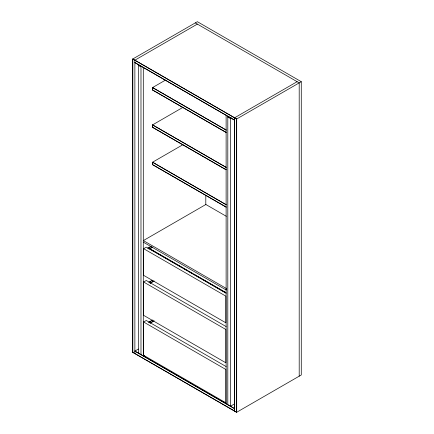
<?xml version="1.0" encoding="UTF-8"?>
<svg xmlns="http://www.w3.org/2000/svg" width="434" height="434" viewBox="0 0 434 434"><rect width="100%" height="100%" fill="white"/><g stroke="black" fill="none" stroke-linecap="round" stroke-linejoin="round"><path stroke-width="0.65" d="M132.723 59.024L197.372 21.7L301.277 81.69L301.277 374.976L236.628 412.3L132.723 352.31L132.723 59.024L236.628 119.014L301.277 81.69M134.8 60.228L197.372 24.098M226.087 132.446L152.535 89.979L152.535 87.581L165.479 80.106M152.535 89.979L226.157 132.408M226.087 169.775L152.535 127.308L152.535 124.911L183.039 107.296M152.535 127.308L226.157 169.732M227.807 404.727L227.807 117.044L228.973 116.366M226.087 207.099L152.535 164.638L152.535 162.235L183.039 144.62M227.807 117.044L230.459 118.574L231.631 117.902M152.535 164.638L226.157 207.061M297.122 81.69L234.55 117.815L234.55 411.101L234.62 117.777M143.643 248.687L225.843 296.145L225.843 322.809L143.643 275.351L143.643 248.687L146.296 247.158L226.152 293.259M147.576 248.286L151.081 246.257M148.743 247.874L151.081 246.528M148.96 249.083L152.47 247.06M150.131 248.677L152.47 247.326M143.643 282.013L225.843 329.477L225.843 362.802L143.643 315.344L143.643 282.013L146.296 280.483L226.152 326.585M148.743 282.268L152.253 280.245M149.914 281.861L151.081 281.189M150.131 283.071L153.636 281.042M150.131 283.337L154.222 280.972M143.643 322.012L225.843 369.47L225.843 402.795L143.643 355.337L143.643 322.012L146.296 320.476L226.152 366.578M148.743 322.261L152.253 320.238M148.743 322.343L152.839 319.983M150.131 323.064L153.636 321.041M150.131 323.146L154.222 320.78M132.723 352.31L236.698 412.262L236.698 118.976L132.793 58.986L132.793 352.272M138.375 349.05L134.8 351.111L234.62 408.66L134.871 351.073M134.871 353.471L134.871 60.185M144.462 355.262L143.296 355.934L143.296 67.449M234.555 403.897L230.459 406.262L230.459 118.574M195.295 22.899L299.2 82.889L299.2 376.175M226.157 130.005L152.6 87.543L152.6 89.941M152.535 87.581L226.087 130.048M226.157 167.334L152.6 124.867L152.6 127.27M152.535 124.911L226.087 167.372M226.157 204.664L152.6 162.197L152.6 164.594M152.535 162.235L226.087 204.702M226.304 216.289L205.868 204.495L143.366 240.582L226.26 288.442L226.26 290.042L143.366 242.183M149.763 248.622L226.043 292.662M149.763 248.888L176.752 264.474M177.929 265.152L182.036 267.523M183.208 268.201L187.314 270.572M188.492 271.25L190.249 272.264M191.427 272.943L192.598 273.621M193.77 274.299L195.533 275.313M196.705 275.991L200.812 278.362M201.989 279.04L214.309 286.152M215.481 286.831L225.458 292.592M236.628 119.014L236.628 412.3M226.119 115.352L226.119 403.837M205.803 195.246L205.803 204.729M140.985 354.605L140.985 66.917L138.332 65.388L138.332 353.07M134.871 62.588L234.62 120.175L134.871 62.588"/></g></svg>
